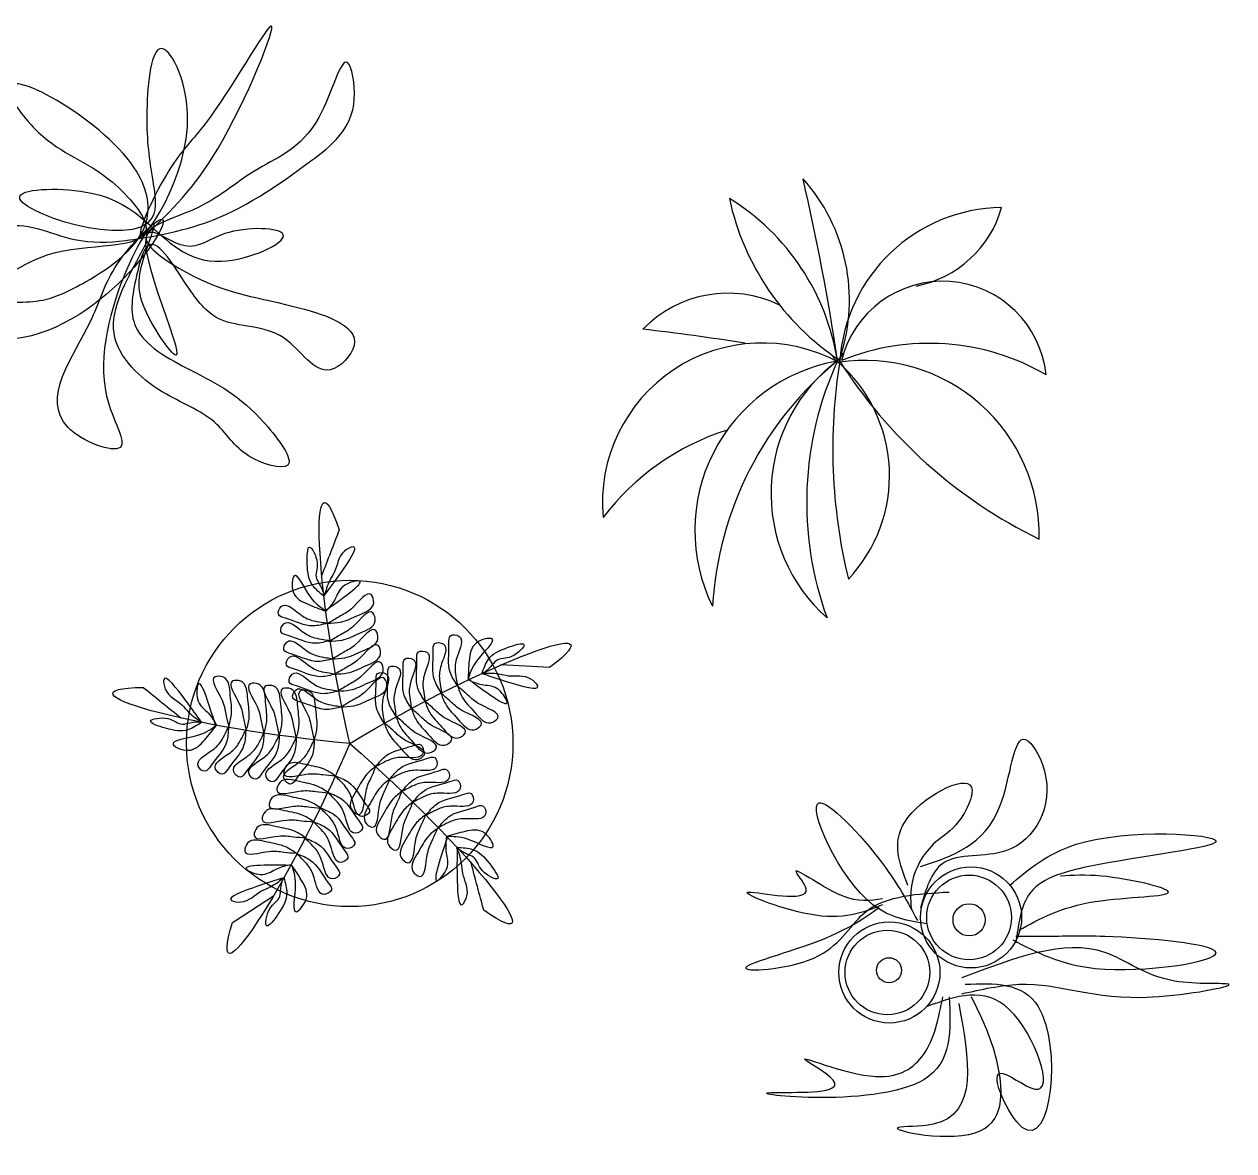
# Model space of a CAD drawing. Header units: metres. Extents: x 3586 to 7307, y 3108 to 6437.
# Drawn here: x 4055.1863 to 4055.3289, y 3261.414 to 3261.5468 of the extents above; entities that cross this region are included whole.
import ezdxf

# ---------------------------------------------------------------- set-up
doc = ezdxf.new("R2010")
doc.units = ezdxf.units.M
doc.layers.add('PLANTERS', color=3, linetype='Continuous')
doc.linetypes.add('ZIGZAG', pattern='A,0.00254,-5.08,[131,ltypeshp.shx,S=5.08,R=0,X=-5.08,Y=0],-10.16,[131,ltypeshp.shx,S=5.08,R=180,X=5.08,Y=0],-5.08', length=20.32254)

msp = doc.modelspace()

# ---------------------------------------------------------------- linework, layer by layer
at = {"color": 80}
for centre, radius, start, end in [((4055.02451940819, 3261.469509164845), 0.2603629169618716, 8.36567095012025, 13.11237109019191), ((4055.26217919638, 3261.514291302583), 0.02138494697629113, 341.8234170779606, 41.9095261765016), ((4055.299426564933, 3261.532749343636), 0.03070699715820433, 192.169393567982, 236.3100718053479), ((4055.254908552373, 3261.50280857884), 0.02758642392305596, 8.880533815360987, 58.28740371660429), ((4055.301755548486, 3261.505839674599), 0.01936559146833785, 90.75789288931716, 176.3656850064049), ((4055.288962459237, 3261.528744644451), 0.0130274290853484, 280.8202327628006, 344.2276011801309), ((4055.294539210826, 3261.504246161845), 0.0122602127923805, 5.839355696185661, 166.1609632667979), ((4055.269250566395, 3261.501087522478), 0.01401234593724229, 64.26701004172081, 135.7979851077433), ((4055.234012322925, 3261.283532902088), 0.2287156282611584, 80.63248127066055, 83.67604731990103), ((4055.273295544376, 3261.490388209091), 0.01885072527550177, 61.60092212737896, 185.2172768746091), ((4055.307938249676, 3261.489330984199), 0.03133299197520889, 143.34598547468, 145.2303060573471), ((4055.292964301629, 3261.481723010089), 0.02747164127027564, 59.91402594911263, 112.0862930105365), ((4055.28557252316, 3261.487156205461), 0.0202342938940625, 100.0023176849798, 206.2466930200328), ((4055.307806017686, 3261.475872831306), 0.04044905140432818, 129.1632569973613, 176.6906185823121), ((4055.293887593221, 3261.491494241483), 0.01956899507578927, 126.4503722371049, 228.5170316263696), ((4055.318457360252, 3261.490476738496), 0.03993481715708737, 155.3411368922895, 199.9758015665526), ((4055.269250566395, 3261.501087522478), 0.01401234593724229, 25.8009453856428, 28.4858356524767), ((4055.346591794089, 3261.496770140722), 0.06499516822489465, 170.8209988410489, 193.6701872693007), ((4055.282420538669, 3261.489873180963), 0.0173466698424184, 90.01932991420362, 91.61576120164472), ((4055.227126166676, 3261.580220446506), 0.09146989771866425, 306.8504860703985, 307.0682775050174), ((4055.288859734017, 3261.492777583975), 0.01562867623918444, 114.4402985390715, 115.5251033853002), ((4055.270496766273, 3261.493611738822), 0.01778653512225814, 316.6834339949063, 48.85493319175113), ((4055.331329205889, 3261.538250181183), 0.05798848188705657, 212.333801161294, 243.9946578986501), ((4055.285359683842, 3261.486644071274), 0.02055054499968551, 358.5745446156699, 98.47202486922009), ((4055.278180341775, 3261.470617190344), 0.02976111933690686, 107.6666607016802, 142.6467976340439)]:
    msp.add_arc(centre, radius, start, end, dxfattribs=at)
msp.add_spline([(4055.200843925443, 3261.522131625514), (4055.209109131973, 3261.53210792761), (4055.215393922346, 3261.54658998289), (4055.207615914418, 3261.535057856261), (4055.203742700004, 3261.530150584584), (4055.199984470538, 3261.522148361872), (4055.20557223015, 3261.536128532438), (4055.202276806848, 3261.543924378569), (4055.200756258324, 3261.536050429344), (4055.201473397311, 3261.528304766147), (4055.201394342935, 3261.524010903773), (4055.185793795234, 3261.526548092155), (4055.194225723259, 3261.526899452794), (4055.200697312174, 3261.52350901906), (4055.2095531953, 3261.518869465267), (4055.216832491103, 3261.52199232357), (4055.209957048744, 3261.522126111286), (4055.205287665576, 3261.520670627539), (4055.201362745795, 3261.52229334593), (4055.204191078723, 3261.507805776422), (4055.200345213318, 3261.513722357187), (4055.199889636467, 3261.51699572667), (4055.201540956205, 3261.522633510227), (4055.196020737445, 3261.502982109175), (4055.197628921908, 3261.496937254922), (4055.191482132061, 3261.499290472301), (4055.194119344484, 3261.511781725085), (4055.196986521904, 3261.518083126312), (4055.202075587432, 3261.523654003118), (4055.18617464624, 3261.509874539559), (4055.176071290251, 3261.512132943273), (4055.181778332164, 3261.513911842419), (4055.188491374989, 3261.51429666288), (4055.193517178975, 3261.516432475221), (4055.200697312174, 3261.52350901906), (4055.199267338121, 3261.52989403761), (4055.184474497307, 3261.538944518028), (4055.187995563644, 3261.534065153618), (4055.196657425485, 3261.528226663053), (4055.200681501299, 3261.522650246585), (4055.189105060592, 3261.519611018145), (4055.179069238885, 3261.516198178832), (4055.169385571825, 3261.522571988146), (4055.178791872443, 3261.519811712612), (4055.183833487304, 3261.522806297428), (4055.192233793579, 3261.521440113118), (4055.198249799073, 3261.521323036326), (4055.202043965681, 3261.521936458169), (4055.207572779144, 3261.523375218451), (4055.220087704522, 3261.5306915858), (4055.225208367189, 3261.537980020449), (4055.224427991271, 3261.542290606287), (4055.221042000068, 3261.535827497185), (4055.213358850821, 3261.529447992863), (4055.206226150247, 3261.524947766449), (4055.200665715035, 3261.521791461217), (4055.205402632484, 3261.517575701937), (4055.218052657608, 3261.51354958288), (4055.225189655534, 3261.508943488909), (4055.222385728184, 3261.506077190122), (4055.216951779973, 3261.509791064689), (4055.209426714868, 3261.511999298009), (4055.205711627247, 3261.515679725647), (4055.200990514102, 3261.520754244862), (4055.199549026524, 3261.517174170551), (4055.199438350397, 3261.511162763227), (4055.205878317562, 3261.506054784543), (4055.214702578937, 3261.499697685801), (4055.21736422155, 3261.494835057396), (4055.212742271008, 3261.495955891074), (4055.209027176816, 3261.499636306171), (4055.203074383643, 3261.503188473215), (4055.199343485146, 3261.506010128378), (4055.197006648172, 3261.509835552968), (4055.199580648275, 3261.518891715501), (4055.200828114568, 3261.521272853039)], degree=3)
at = {"layer": 'PLANTERS', "color": 35, "linetype": 'ZIGZAG', "ltscale": 0.025}
msp.add_circle((4055.224667266115, 3261.462039086169), 0.01923403598712303, dxfattribs=at)
at = {"layer": 'PLANTERS', "color": 32, "linetype": 'ZIGZAG', "ltscale": 0.05}
for centre, radius in [((4055.297893551559, 3261.441529713069), 0.005955658100604707), ((4055.297657320991, 3261.441529713069), 0.004987902221700854), ((4055.288270200554, 3261.435042595567), 0.005955658100604707), ((4055.288033969986, 3261.435042595567), 0.004987902221700854)]:
    msp.add_circle(centre, radius, dxfattribs=at)
at = {"layer": 'PLANTERS', "color": 32, "linetype": 'ZIGZAG', "ltscale": 0.025}
for centre, radius in [((4055.297665179633, 3261.441245667048), 0.001899333216509547), ((4055.288223759379, 3261.435308130074), 0.001476031199364695)]:
    msp.add_circle(centre, radius, dxfattribs=at)
at = {"layer": 'PLANTERS', "color": 3}
for points in [[(4055.224667266115, 3261.462039086169), (4055.220483391266, 3261.48035201971), (4055.219786000895, 3261.497804290209), (4055.223437855263, 3261.487216184137)], [(4055.224667266115, 3261.462039086169), (4055.240791012461, 3261.471677195289), (4055.257173602567, 3261.47773350112), (4055.248232200353, 3261.470988476513)], [(4055.224667266115, 3261.462039086169), (4055.205957742908, 3261.463718992412), (4055.18914414185, 3261.468448782929), (4055.200342514185, 3261.468649998109)], [(4055.224667266115, 3261.462039086169), (4055.217288019709, 3261.444764391784), (4055.207594033153, 3261.430235292585), (4055.210863153507, 3261.440947756476)], [(4055.224667266115, 3261.462039086169), (4055.238816164232, 3261.449682831651), (4055.249638552112, 3261.435973564003), (4055.240460607269, 3261.442393015612)]]:
    msp.add_open_spline(points, degree=3, dxfattribs=at)
for points in [[(4055.223437855263, 3261.487216184137), (4055.221376329625, 3261.481851595742)], [(4055.221662597022, 3261.479376667424), (4055.2202925724, 3261.480671097772), (4055.21966465728, 3261.483234337174), (4055.219919950746, 3261.485180214252), (4055.220826245827, 3261.483328744835), (4055.220740408253, 3261.481469312517), (4055.221185610235, 3261.480664069054), (4055.221690334301, 3261.479462033991)], [(4055.221704202941, 3261.479504717274), (4055.223570935148, 3261.482059425394), (4055.22506490803, 3261.485207145137), (4055.224048126847, 3261.484688235007), (4055.222889007519, 3261.482280997112), (4055.222315354875, 3261.481240654088), (4055.221676465661, 3261.479419350707)], [(4055.221857798556, 3261.477620346353), (4055.21975584791, 3261.478439147356), (4055.218016133867, 3261.479900950671), (4055.218115840079, 3261.481803066274), (4055.220075844496, 3261.479278899597), (4055.221857798556, 3261.477620346353)], [(4055.221840734522, 3261.47775133801), (4055.225646577154, 3261.481196314631), (4055.223879502764, 3261.480543673721), (4055.222898613014, 3261.478975061484), (4055.221857798556, 3261.477620346353)], [(4055.222048772067, 3261.476213477276), (4055.223597934067, 3261.476341495526), (4055.225703909536, 3261.477167093549), (4055.227493588563, 3261.478614482653), (4055.227231711114, 3261.479548854157), (4055.224862269181, 3261.477912389737), (4055.223423345531, 3261.476964432394), (4055.222139020808, 3261.476202190203)], [(4055.222048772067, 3261.476213477276), (4055.220341168784, 3261.475889811779), (4055.217102949905, 3261.476800468557), (4055.216263353442, 3261.477261963779), (4055.216611068465, 3261.478187024593), (4055.218771936648, 3261.477296222165), (4055.220223091528, 3261.476541576497), (4055.221287618442, 3261.476337259168), (4055.222096407719, 3261.476216036035)], [(4055.222222157991, 3261.474095559294), (4055.223771319991, 3261.474223577544), (4055.22587729546, 3261.475049175567), (4055.227666974487, 3261.47649656467), (4055.227405097038, 3261.477430936176), (4055.225035655105, 3261.475794471754), (4055.223596731455, 3261.474846514412), (4055.222312406733, 3261.474084272221)], [(4055.222351305833, 3261.47416620041), (4055.220643702551, 3261.473842534914), (4055.217405483671, 3261.474753191692), (4055.21656588721, 3261.475214686914), (4055.216913602232, 3261.476139747728), (4055.219074470415, 3261.4752489453), (4055.220525625295, 3261.474494299632), (4055.221590152209, 3261.474289982303), (4055.222398941486, 3261.47416875917)], [(4055.22255621333, 3261.4720092776), (4055.22410537533, 3261.47213729585), (4055.226211350799, 3261.472962893873), (4055.228001029826, 3261.474410282977), (4055.227739152377, 3261.475344654481), (4055.225369710445, 3261.473708190061), (4055.223930786795, 3261.472760232718), (4055.222646462072, 3261.471997990527)], [(4055.222696677458, 3261.472017235426), (4055.220989074175, 3261.471693569929), (4055.217750855296, 3261.472604226708), (4055.216911258834, 3261.473065721929), (4055.217258973856, 3261.473990782743), (4055.219419842039, 3261.473099980316), (4055.22087099692, 3261.472345334647), (4055.221935523833, 3261.472141017318), (4055.22274431311, 3261.472019794185)], [(4055.222865342386, 3261.470219843915), (4055.224414504386, 3261.470347862165), (4055.226520479855, 3261.471173460188), (4055.228310158882, 3261.472620849292), (4055.228048281433, 3261.473555220797), (4055.2256788395, 3261.471918756376), (4055.22423991585, 3261.470970799034), (4055.222955591127, 3261.470208556842)], [(4055.235485166053, 3261.46798917968), (4055.234649663439, 3261.46951318877), (4055.234515084837, 3261.472874326357), (4055.234694543299, 3261.47381543991), (4055.235681778266, 3261.473770602784), (4055.235502319803, 3261.471440221929), (4055.235233040642, 3261.469826893288), (4055.235367680223, 3261.468751330503), (4055.235502319803, 3261.467944666183)], [(4055.237338753981, 3261.468909549734), (4055.236503251367, 3261.470433558824), (4055.236368672765, 3261.473794696411), (4055.236548131227, 3261.474735809964), (4055.237535366194, 3261.474690972838), (4055.237355907731, 3261.472360591983), (4055.237086628571, 3261.470747263342), (4055.237221268151, 3261.469671700557), (4055.237355907731, 3261.468865036236)], [(4055.238617751924, 3261.469525922789), (4055.238746939483, 3261.471778020074), (4055.239599595847, 3261.473884308518), (4055.241439426199, 3261.47437726832), (4055.239644475707, 3261.471733182948), (4055.238617751924, 3261.469525922789)], [(4055.240227791932, 3261.470254303539), (4055.241035507458, 3261.471957275359), (4055.243279256551, 3261.473346542661), (4055.245208785646, 3261.473705053232), (4055.243727994175, 3261.472270979877), (4055.241933043682, 3261.471778020074), (4055.241304786618, 3261.471105773913), (4055.240317551652, 3261.470254303539)], [(4055.223005806513, 3261.470227801741), (4055.221298203231, 3261.469904136245), (4055.218059984351, 3261.470814793023), (4055.217220387889, 3261.471276288244), (4055.217568102912, 3261.472201349058), (4055.219728971095, 3261.471310546631), (4055.221180125975, 3261.470555900963), (4055.222244652889, 3261.470351583634), (4055.223053442166, 3261.4702303605)], [(4055.233548104602, 3261.466996645046), (4055.232712601989, 3261.468520654136), (4055.232578023386, 3261.471881791723), (4055.232757481849, 3261.472822905275), (4055.233744716815, 3261.47277806815), (4055.233565258352, 3261.470447687295), (4055.233295979192, 3261.468834358654), (4055.233430618772, 3261.467758795869), (4055.233565258352, 3261.466952131548)], [(4055.223185802168, 3261.468216129901), (4055.224734964168, 3261.468344148151), (4055.226840939637, 3261.469169746174), (4055.228630618665, 3261.470617135278), (4055.228368741215, 3261.471551506783), (4055.225999299283, 3261.469915042362), (4055.224560375633, 3261.468967085019), (4055.22327605091, 3261.468204842828)], [(4055.230135160416, 3261.465225723377), (4055.229299657803, 3261.466749732468), (4055.2291650792, 3261.470110870054), (4055.229344537663, 3261.471051983607), (4055.230331772629, 3261.471007146481), (4055.230152314167, 3261.468676765626), (4055.229883035006, 3261.467063436985), (4055.230017674587, 3261.4659878742), (4055.230152314167, 3261.46518120988)], [(4055.231941778167, 3261.466149680424), (4055.231106275554, 3261.467673689514), (4055.230971696952, 3261.471034827101), (4055.231151155414, 3261.471975940654), (4055.23213839038, 3261.471931103528), (4055.231958931918, 3261.469600722673), (4055.231689652757, 3261.467987394032), (4055.231824292337, 3261.466911831247), (4055.231958931918, 3261.466105166926)], [(4055.248232200353, 3261.470988476513), (4055.242493127145, 3261.471291354922)], [(4055.207140826965, 3261.464618222458), (4055.205288007136, 3261.467183038513), (4055.202756010773, 3261.469576590051), (4055.202935320969, 3261.468449221633), (4055.204866552684, 3261.466602956224), (4055.205678709281, 3261.465735896464), (4055.207213444104, 3261.464565463018)], [(4055.208850580319, 3261.464206247717), (4055.206750282907, 3261.468890375474), (4055.20682492528, 3261.467008110728), (4055.208013652567, 3261.4655905013), (4055.208980433864, 3261.46418199793)], [(4055.210377459928, 3261.463928878078), (4055.210734424722, 3261.465441778508), (4055.210600016552, 3261.467699804021), (4055.209776508947, 3261.469849157752), (4055.208806944257, 3261.469888834171), (4055.209631116584, 3261.467129665665), (4055.21008802573, 3261.465468233022), (4055.210416082967, 3261.464011221834)], [(4055.212445298823, 3261.463439305242), (4055.212802263618, 3261.464952205672), (4055.212667855447, 3261.467210231185), (4055.211844347843, 3261.469359584916), (4055.210874783152, 3261.469399261336), (4055.211698955479, 3261.466640092829), (4055.212155864625, 3261.464978660187), (4055.212483921862, 3261.463521648999)], [(4055.223326266296, 3261.468224087727), (4055.221618663013, 3261.46790042223), (4055.218380444134, 3261.468811079008), (4055.217540847672, 3261.46927257423), (4055.217888562694, 3261.470197635044), (4055.220049430877, 3261.469306832616), (4055.221500585757, 3261.468552186948), (4055.222565112671, 3261.46834786962), (4055.223373901948, 3261.468226646486)], [(4055.223598998038, 3261.466352565418), (4055.225148160038, 3261.466480583668), (4055.227254135507, 3261.467306181692), (4055.229043814534, 3261.468753570795), (4055.228781937085, 3261.4696879423), (4055.226412495153, 3261.468051477879), (4055.224973571503, 3261.467103520537), (4055.223689246779, 3261.466341278345)], [(4055.228744174666, 3261.464453811202), (4055.227908672052, 3261.465977820293), (4055.22777409345, 3261.46933895788), (4055.227953551912, 3261.470280071433), (4055.228940786878, 3261.470235234307), (4055.228761328416, 3261.467904853452), (4055.228492049256, 3261.46629152481), (4055.228626688836, 3261.465215962025), (4055.228761328416, 3261.464409297705)], [(4055.238737059316, 3261.469582630299), (4055.243189496831, 3261.467027615184), (4055.242022742425, 3261.468506525665), (4055.240227791932, 3261.468954679415), (4055.238617751924, 3261.469525922789)], [(4055.240362431512, 3261.470254303539), (4055.243368955294, 3261.469268383933), (4055.246824277676, 3261.468820230183), (4055.24601656215, 3261.469626894504), (4055.243368955294, 3261.469985405075), (4055.242202261865, 3261.470209497485), (4055.240272671792, 3261.470254303539)], [(4055.200342514185, 3261.468649998109), (4055.204807494479, 3261.465031621735)], [(4055.2145326994, 3261.463112314251), (4055.214889664194, 3261.464625214681), (4055.214755256024, 3261.466883240194), (4055.213931748419, 3261.469032593925), (4055.212962183729, 3261.469072270344), (4055.213786356055, 3261.466313101837), (4055.214243265202, 3261.464651669195), (4055.214571322439, 3261.463194658007)], [(4055.216330078098, 3261.462853348035), (4055.216687042892, 3261.464366248465), (4055.216552634722, 3261.466624273977), (4055.215729127117, 3261.468773627709), (4055.214759562426, 3261.468813304128), (4055.215583734753, 3261.466054135622), (4055.2160406439, 3261.464392702979), (4055.216368701137, 3261.462935691791)], [(4055.218334750887, 3261.462538941717), (4055.218691715681, 3261.464051842147), (4055.218557307511, 3261.46630986766), (4055.217733799906, 3261.468459221391), (4055.216764235216, 3261.468498897811), (4055.217588407542, 3261.465739729304), (4055.218045316688, 3261.464078296661), (4055.218373373926, 3261.462621285473)], [(4055.223739462166, 3261.466360523244), (4055.222031858883, 3261.466036857747), (4055.218793640004, 3261.466947514526), (4055.217954043541, 3261.467409009747), (4055.218301758564, 3261.468334070561), (4055.220462626747, 3261.467443268134), (4055.221913781627, 3261.466688622465), (4055.222978308541, 3261.466484305137), (4055.223787097818, 3261.466363082003)], [(4055.220449550647, 3261.462283677275), (4055.220806515441, 3261.463796577704), (4055.220672107271, 3261.466054603217), (4055.219848599666, 3261.468203956948), (4055.218879034976, 3261.468243633368), (4055.219703207303, 3261.465484464861), (4055.220160116449, 3261.463823032218), (4055.220488173686, 3261.462366021031)], [(4055.23537807348, 3261.468090177272), (4055.235978543456, 3261.466656396472), (4055.237414516046, 3261.464908618598), (4055.239344106118, 3261.463653800527), (4055.240151821644, 3261.464191597456), (4055.237863253669, 3261.46593937533), (4055.2365170408, 3261.467014938115), (4055.235395227231, 3261.468000857721)], [(4055.237338753981, 3261.468909549734), (4055.237939223957, 3261.467475768934), (4055.239375196546, 3261.465727991061), (4055.241304786618, 3261.46447317299), (4055.242112502145, 3261.465010969919), (4055.239823934169, 3261.466758747792), (4055.2384777213, 3261.467834310577), (4055.237355907731, 3261.468820230183)], [(4055.233497130457, 3261.467127775266), (4055.234097600433, 3261.465693994466), (4055.235533573023, 3261.463946216592), (4055.237463163096, 3261.462691398522), (4055.238270878621, 3261.463229195451), (4055.235982310646, 3261.464976973324), (4055.234636097777, 3261.466052536109), (4055.233514284208, 3261.467038455715)], [(4055.207249752674, 3261.464539083298), (4055.205595315366, 3261.463636113429), (4055.202963493386, 3261.463831015198), (4055.201191744331, 3261.464675122799), (4055.203232656966, 3261.464964925127), (4055.204974556921, 3261.464308692557), (4055.205877963941, 3261.464483270889), (4055.207177135534, 3261.464591842738)], [(4055.230084186272, 3261.465356853598), (4055.230684656247, 3261.463923072798), (4055.232120628837, 3261.462175294924), (4055.234050218909, 3261.460920476854), (4055.234857934436, 3261.461458273782), (4055.23256936646, 3261.463206051656), (4055.231223153591, 3261.464281614441), (4055.230101340022, 3261.465267534047)], [(4055.231890804023, 3261.466280810645), (4055.232491273999, 3261.464847029844), (4055.233927246588, 3261.463099251971), (4055.235856836661, 3261.461844433901), (4055.236664552187, 3261.462382230829), (4055.234375984211, 3261.464130008702), (4055.233029771342, 3261.465205571487), (4055.231907957773, 3261.466191491093)], [(4055.208980433864, 3261.46418199793), (4055.207552169364, 3261.462435947496), (4055.20562431059, 3261.461233103186), (4055.203846102067, 3261.461915715476), (4055.206852401906, 3261.462999780049), (4055.208980433864, 3261.46418199793)], [(4055.210377459928, 3261.463928878078), (4055.210157605674, 3261.46220483271), (4055.208290854946, 3261.459406511964), (4055.207592497333, 3261.458750618144), (4055.206820162069, 3261.459367174294), (4055.208335110513, 3261.461147008972), (4055.209501252713, 3261.462293940941), (4055.210024526948, 3261.463243228672), (4055.21038974663, 3261.463974972976)], [(4055.228693200521, 3261.464584941423), (4055.229293670497, 3261.463151160623), (4055.230729643086, 3261.46140338275), (4055.232659233159, 3261.460148564679), (4055.233466948685, 3261.460686361608), (4055.231178380709, 3261.462434139481), (4055.22983216784, 3261.463509702266), (4055.228710354272, 3261.464495621872)], [(4055.212418024007, 3261.463583961445), (4055.212198169752, 3261.461859916077), (4055.210331419024, 3261.459061595331), (4055.209633061411, 3261.458405701511), (4055.208860726148, 3261.459022257661), (4055.210375674592, 3261.460802092339), (4055.211541816792, 3261.461949024308), (4055.212065091026, 3261.462898312039), (4055.212430310708, 3261.463630056343)], [(4055.21456853686, 3261.463248362678), (4055.214348682606, 3261.46152431731), (4055.212481931877, 3261.458725996564), (4055.211783574265, 3261.458070102744), (4055.211011239001, 3261.458686658894), (4055.212526187445, 3261.460466493572), (4055.213692329645, 3261.461613425541), (4055.214215603879, 3261.462562713272), (4055.214580823562, 3261.463294457576)], [(4055.216365915558, 3261.462989396462), (4055.216146061304, 3261.461265351094), (4055.214279310575, 3261.458467030348), (4055.213580952963, 3261.457811136528), (4055.212808617699, 3261.458427692678), (4055.214323566143, 3261.460207527356), (4055.215489708343, 3261.461354459325), (4055.216012982577, 3261.462303747056), (4055.21637820226, 3261.46303549136)], [(4055.218370588347, 3261.462674990144), (4055.218150734092, 3261.460950944776), (4055.216283983365, 3261.45815262403), (4055.215585625751, 3261.45749673021), (4055.214813290487, 3261.45811328636), (4055.216328238932, 3261.459893121038), (4055.217494381132, 3261.461040053007), (4055.218017655366, 3261.461989340738), (4055.218382875049, 3261.462721085042)], [(4055.220485388108, 3261.462419725702), (4055.220265533853, 3261.460695680334), (4055.218398783125, 3261.457897359588), (4055.217700425512, 3261.457241465768), (4055.216928090248, 3261.457858021918), (4055.218443038693, 3261.459637856596), (4055.219609180892, 3261.460784788565), (4055.220132455127, 3261.461734076296), (4055.220497674809, 3261.462465820599)], [(4055.227759320579, 3261.459335021264), (4055.228950554848, 3261.460600576177), (4055.232105599577, 3261.461767216668), (4055.233056107469, 3261.46188736161), (4055.23331853721, 3261.460934589928), (4055.231046757598, 3261.460385137781), (4055.229429179044, 3261.460142691513), (4055.228447863967, 3261.459682274484), (4055.227722286527, 3261.45930495165)], [(4055.22304824008, 3261.458162446619), (4055.221719694455, 3261.458969452256), (4055.219530650169, 3261.459539390747), (4055.217232015451, 3261.459420375303), (4055.216894668968, 3261.458510525174), (4055.219773477411, 3261.458441729677), (4055.221494786443, 3261.458362865177), (4055.222981861689, 3261.458224624932)], [(4055.22938761046, 3261.457823534716), (4055.230578844729, 3261.459089089629), (4055.233733889458, 3261.460255730121), (4055.23468439735, 3261.460375875062), (4055.234946827091, 3261.459423103381), (4055.232675047479, 3261.458873651233), (4055.231057468925, 3261.458631204966), (4055.230076153848, 3261.458170787937), (4055.229350576408, 3261.457793465102)], [(4055.222235020417, 3261.456170970156), (4055.220906474792, 3261.456977975793), (4055.218717430505, 3261.457547914284), (4055.216418795788, 3261.45742889884), (4055.216081449305, 3261.456519048711), (4055.218960257748, 3261.456450253214), (4055.22068156678, 3261.456371388714), (4055.222168642026, 3261.456233148469)], [(4055.222929924721, 3261.458238571345), (4055.224501650601, 3261.457496718206), (4055.226586154082, 3261.454856604095), (4055.226994141804, 3261.4539897442), (4055.226169097337, 3261.453445736043), (4055.224944518784, 3261.455436536795), (4055.224214079419, 3261.456900025403), (4055.223472953767, 3261.457691034815), (4055.222889882667, 3261.458264500799)], [(4055.227868280952, 3261.459424022023), (4055.226690229806, 3261.458409878506), (4055.225471734204, 3261.456504094352), (4055.224874607427, 3261.454281185031), (4055.225635680524, 3261.453679190307), (4055.226590709662, 3261.456395840858), (4055.227197628003, 3261.458008532559), (4055.227788633812, 3261.459380106577)], [(4055.230824621417, 3261.456390857561), (4055.232015855687, 3261.457656412475), (4055.235170900416, 3261.458823052966), (4055.236121408307, 3261.458943197907), (4055.236383838049, 3261.457990426225), (4055.234112058436, 3261.457440974078), (4055.232494479882, 3261.457198527811), (4055.231513164806, 3261.456738110781), (4055.230787587365, 3261.456360787947)], [(4055.229496570833, 3261.457912535475), (4055.228318519687, 3261.456898391958), (4055.227100024085, 3261.454992607804), (4055.226502897307, 3261.452769698484), (4055.227263970405, 3261.45216770376), (4055.228218999543, 3261.454884354311), (4055.228825917884, 3261.456497046012), (4055.229416923692, 3261.45786862003)], [(4055.232126514806, 3261.4551248768), (4055.233317749076, 3261.456390431713), (4055.236472793805, 3261.457557072205), (4055.237423301696, 3261.457677217146), (4055.237685731438, 3261.456724445464), (4055.235413951826, 3261.456174993317), (4055.233796373272, 3261.45593254705), (4055.232815058195, 3261.45547213002), (4055.232089480755, 3261.455094807186)], [(4055.221316524279, 3261.454361569932), (4055.219987978655, 3261.455168575569), (4055.217798934368, 3261.455738514061), (4055.215500299651, 3261.455619498617), (4055.215162953168, 3261.454709648488), (4055.21804176161, 3261.45464085299), (4055.219763070643, 3261.45456198849), (4055.221250145889, 3261.454423748245)], [(4055.222116705057, 3261.456247094882), (4055.223688430938, 3261.455505241743), (4055.225772934419, 3261.452865127632), (4055.22618092214, 3261.451998267737), (4055.225355877674, 3261.451454259579), (4055.224131299121, 3261.453445060332), (4055.223400859756, 3261.45490854894), (4055.222659734104, 3261.455699558352), (4055.222076663004, 3261.456273024336)], [(4055.23093358179, 3261.45647985832), (4055.229755530645, 3261.455465714803), (4055.228537035043, 3261.453559930649), (4055.227939908265, 3261.451337021329), (4055.228700981362, 3261.450735026604), (4055.229656010501, 3261.453451677156), (4055.230262928842, 3261.455064368857), (4055.23085393465, 3261.456435942875)], [(4055.23223547518, 3261.455213877559), (4055.231057424034, 3261.454199734042), (4055.229838928432, 3261.452293949888), (4055.229241801654, 3261.450071040567), (4055.230002874752, 3261.449469045843), (4055.23095790389, 3261.452185696395), (4055.231564822231, 3261.453798388095), (4055.232155828039, 3261.455169962113)], [(4055.233669056245, 3261.453589331954), (4055.234860290515, 3261.454854886867), (4055.238015335244, 3261.456021527359), (4055.238965843136, 3261.4561416723), (4055.239228272877, 3261.455188900618), (4055.236956493265, 3261.454639448471), (4055.235338914711, 3261.454397002204), (4055.234357599634, 3261.453936585175), (4055.233632022194, 3261.453559262341)], [(4055.220514812209, 3261.452732186171), (4055.219186266585, 3261.453539191808), (4055.216997222298, 3261.454109130299), (4055.214698587581, 3261.453990114856), (4055.214361241097, 3261.453080264726), (4055.217240049541, 3261.453011469229), (4055.218961358572, 3261.452932604729), (4055.220448433819, 3261.452794364484)], [(4055.22119820892, 3261.454437694658), (4055.222769934801, 3261.453695841519), (4055.224854438282, 3261.451055727409), (4055.225262426003, 3261.450188867514), (4055.224437381537, 3261.449644859356), (4055.223212802984, 3261.451635660109), (4055.222482363618, 3261.453099148717), (4055.221741237967, 3261.453890158128), (4055.221158166867, 3261.454463624113)], [(4055.235117170353, 3261.452110875065), (4055.236308404622, 3261.453376429978), (4055.239463449352, 3261.454543070469), (4055.240413957243, 3261.454663215411), (4055.240676386985, 3261.453710443729), (4055.238404607372, 3261.453160991582), (4055.236787028818, 3261.452918545314), (4055.235805713741, 3261.452458128285), (4055.235080136301, 3261.452080805451)], [(4055.219558783043, 3261.450847996024), (4055.218230237419, 3261.451655001661), (4055.216041193133, 3261.452224940152), (4055.213742558416, 3261.452105924708), (4055.213405211932, 3261.451196074579), (4055.216284020375, 3261.451127279082), (4055.218005329407, 3261.451048414582), (4055.219492404653, 3261.450910174337)], [(4055.22039649685, 3261.452808310897), (4055.221968222731, 3261.452066457758), (4055.224052726212, 3261.449426343648), (4055.224460713933, 3261.448559483752), (4055.223635669466, 3261.448015475595), (4055.222411090913, 3261.450006276348), (4055.221680651548, 3261.451469764956), (4055.220939525896, 3261.452260774367), (4055.220356454797, 3261.452834240351)], [(4055.233732017238, 3261.453722393015), (4055.232553966092, 3261.452708249498), (4055.23133547049, 3261.450802465345), (4055.230738343712, 3261.448579556024), (4055.23149941681, 3261.4479775613), (4055.232454445948, 3261.450694211851), (4055.233061364289, 3261.452306903552), (4055.233652370097, 3261.45367847757)], [(4055.219412778438, 3261.450866757357), (4055.220984504318, 3261.450124904218), (4055.223069007799, 3261.447484790107), (4055.22347699552, 3261.446617930212), (4055.222651951054, 3261.446073922055), (4055.221427372501, 3261.448064722807), (4055.220696933136, 3261.449528211415), (4055.219955807484, 3261.450319220827), (4055.219372736385, 3261.450892686812)], [(4055.235117170353, 3261.452110875065), (4055.233939119207, 3261.451096731548), (4055.232720623605, 3261.449190947394), (4055.232123496827, 3261.446968038073), (4055.232884569925, 3261.446366043349), (4055.233839599063, 3261.4490826939), (4055.234446517404, 3261.450695385601), (4055.235037523212, 3261.452066959619)], [(4055.236189408121, 3261.450989000997), (4055.235135323207, 3261.445964938193), (4055.236181303717, 3261.447531596047), (4055.236052853054, 3261.449377182533), (4055.236098608064, 3261.451084945485)], [(4055.236098608064, 3261.451084945485), (4055.238280401012, 3261.451658017149), (4055.240547085669, 3261.451497971683), (4055.241584457148, 3261.449900521994), (4055.238515112318, 3261.450790554041), (4055.236098608064, 3261.451084945485)], [(4055.218454174248, 3261.449032650694), (4055.217125628623, 3261.449839656332), (4055.214936584337, 3261.450409594823), (4055.21263794962, 3261.450290579379), (4055.212300603136, 3261.44938072925), (4055.215179411579, 3261.449311933753), (4055.216900720611, 3261.449233069252), (4055.218387795857, 3261.449094829007)], [(4055.237288869046, 3261.449778788474), (4055.239158089317, 3261.449536852593), (4055.241172717639, 3261.447832227603), (4055.242109938735, 3261.446107922243), (4055.240288464195, 3261.447073085583), (4055.239264961356, 3261.448627851989), (4055.238431475155, 3261.449017624475), (4055.237316606325, 3261.449693421907)], [(4055.237330474964, 3261.449650738624), (4055.237321876641, 3261.446486698677), (4055.237963410434, 3261.443062004685), (4055.238480995969, 3261.444079460783), (4055.23800380427, 3261.446708270395), (4055.237856400721, 3261.447887110146), (4055.237302737686, 3261.44973610519)], [(4055.218454174248, 3261.449032650694), (4055.220025900128, 3261.448290797555), (4055.222110403609, 3261.445650683445), (4055.222518391331, 3261.444783823549), (4055.221693346864, 3261.444239815392), (4055.220468768311, 3261.446230616145), (4055.219738328946, 3261.447694104752), (4055.218997203294, 3261.448485114164), (4055.218414132195, 3261.449058580149)], [(4055.217718548297, 3261.447666213825), (4055.212614650478, 3261.447116187365), (4055.214427856391, 3261.446605524686), (4055.216143420009, 3261.447298006114), (4055.217781738168, 3261.447782218289)], [(4055.217781738168, 3261.447782218289), (4055.219000972808, 3261.445884298771), (4055.219549204603, 3261.443679096789), (4055.218350505084, 3261.442198858783), (4055.218248496148, 3261.445393014212), (4055.217781738168, 3261.447782218289)], [(4055.240460607269, 3261.442393015612), (4055.238975190601, 3261.447944793159)], [(4055.216798394194, 3261.446167448952), (4055.213786556356, 3261.445197884329), (4055.210727723663, 3261.443529460791), (4055.211855324641, 3261.443351618921), (4055.214208010809, 3261.44461780204), (4055.215283603834, 3261.445122272663), (4055.216871011332, 3261.446220208392)], [(4055.216907319902, 3261.446246588112), (4055.217254846036, 3261.444394091694), (4055.21625620572, 3261.44195130821), (4055.214905911118, 3261.44052711832), (4055.215260969414, 3261.442557695425), (4055.216423360364, 3261.44401155371), (4055.216536494626, 3261.444924692516), (4055.216834702763, 3261.446193828672)], [(4055.210863153507, 3261.440947756476), (4055.215684188725, 3261.444076065289)]]:
    msp.add_spline(points, degree=3, dxfattribs=at)
at = {"layer": 'PLANTERS', "color": 74}
for points in [[(4055.291944078907, 3261.447524775133), (4055.301303968763, 3261.454647624085), (4055.304299111753, 3261.46252024661), (4055.306545485319, 3261.458771378741), (4055.302052759952, 3261.449399209068), (4055.294564848067, 3261.44789966192), (4055.291944078907, 3261.442651246903)], [(4055.29044649653, 3261.445275454412), (4055.290072100936, 3261.45277319015), (4055.297934408415, 3261.456896944806), (4055.296062430444, 3261.452398303363), (4055.293441661284, 3261.450148982642), (4055.290820892124, 3261.444900567625), (4055.290820892124, 3261.442651246903)], [(4055.292692870095, 3261.440776812969), (4055.286328144993, 3261.44302613369), (4055.27996341989, 3261.455022510872), (4055.287451331776, 3261.44789966192), (4055.291569683312, 3261.441151699755)], [(4055.302427155546, 3261.445275454412), (4055.310289441261, 3261.450148982642), (4055.326762847409, 3261.450523869429), (4055.311787023638, 3261.447524775133), (4055.304673507347, 3261.444150794051), (4055.30317592497, 3261.438527492247)], [(4055.287451331776, 3261.44302613369), (4055.278840233108, 3261.441901473329), (4055.271726716816, 3261.444525680838), (4055.278465837513, 3261.444900567625), (4055.277342650731, 3261.446775001559), (4055.28258418905, 3261.444150794051), (4055.287451331776, 3261.443775907264)], [(4055.303550320564, 3261.440027039395), (4055.312535814826, 3261.443401020477), (4055.321146913494, 3261.444525680838), (4055.313284606015, 3261.446400114773), (4055.30841746329, 3261.446400114773)], [(4055.287076936181, 3261.442651246903), (4055.280337815484, 3261.438902379034), (4055.271352321222, 3261.435528397952), (4055.27996341989, 3261.437027945099), (4055.285579353804, 3261.442276360116), (4055.295313639255, 3261.444525680838)], [(4055.302801529376, 3261.438902379034), (4055.312535814826, 3261.435528397952), (4055.326762847409, 3261.437402831886), (4055.313659001609, 3261.439277265821), (4055.306545485319, 3261.439277265821), (4055.30317592497, 3261.439277265821)], [(4055.297185617226, 3261.433653921305), (4055.30579669413, 3261.431029713796), (4055.303924716159, 3261.416784015893), (4055.301303968763, 3261.42315709127), (4055.305422298536, 3261.421282657336), (4055.302427155546, 3261.430654827009), (4055.292692870095, 3261.431029713796)], [(4055.295313639255, 3261.432154374157), (4055.292318474501, 3261.422407317697), (4055.274721881571, 3261.420907770549), (4055.281835397862, 3261.422032430909), (4055.278465837513, 3261.424656638418), (4055.286702540587, 3261.422782204484), (4055.292318474501, 3261.425406411992), (4055.294564848067, 3261.432154374157)], [(4055.296436826038, 3261.431404600583), (4055.293441661284, 3261.41715890268), (4055.289323309747, 3261.416784015893), (4055.299057595198, 3261.416409129105), (4055.300929573169, 3261.424656638418), (4055.297934408415, 3261.432154374157)]]:
    msp.add_spline(points, degree=3, dxfattribs=at)
at = {"layer": 'PLANTERS', "color": 74, "end_tangent": (0.7804660022030891, -0.6251982240898702)}
msp.add_spline([(4055.296811221632, 3261.432529260944), (4055.303550320564, 3261.433653921305), (4055.319274935523, 3261.432154374157), (4055.328260429786, 3261.433653921305), (4055.321895704683, 3261.434028808091), (4055.313659001609, 3261.437402831886), (4055.296811221632, 3261.434403737591)], degree=3, dxfattribs=at)

doc.saveas('drawing.dxf')
